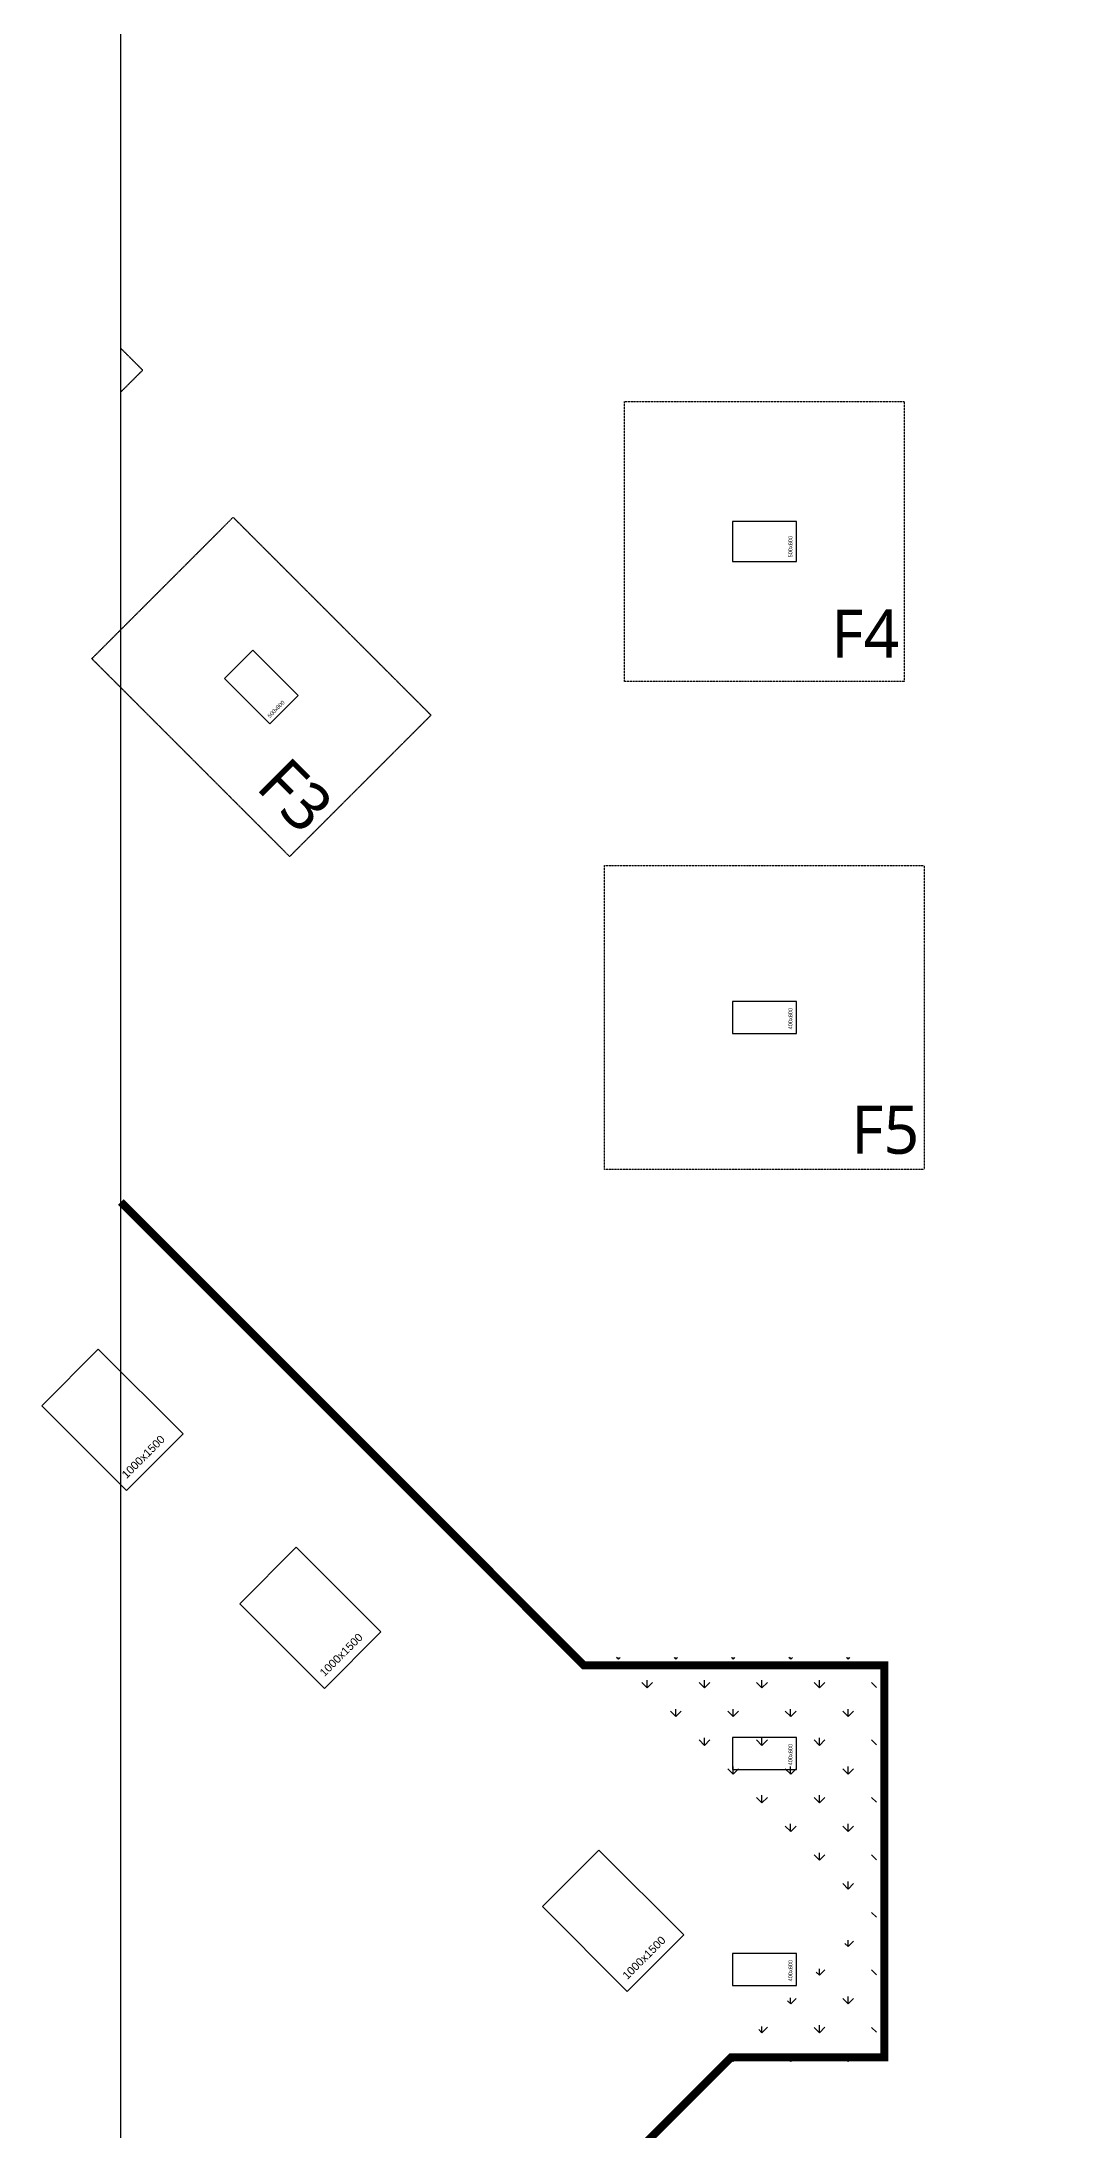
# Model space of a CAD drawing. Header units: millimetres. Extents: x 91591 to 1353697, y 75729 to 160586.
# Drawn here: x 1087242 to 1099954, y 115404 to 141510 of the extents above; entities that cross this region are included whole.
import ezdxf
from ezdxf.enums import TextEntityAlignment as Align

# ---------------------------------------------------------------- set-up
doc = ezdxf.new("R2010")
doc.units = ezdxf.units.MM
doc.linetypes.add('HID', pattern=[2.5, 1.5, -1])
doc.linetypes.add('HIDDEN', pattern=[0.375, 0.25, -0.125])
for name, color, linetype in [('-S_F', 7, 'Continuous'), ('-S_F_NAME', 7, 'Continuous'), ('8', 8, 'Continuous'), ('S-FND_OUTLINE_공동주택 기초', 1, 'HID'), ('S-HAT', 252, 'Continuous'), ('XR-지하주차장$0$AA-COL', 2, 'Continuous')]:
    doc.layers.add(name, color=color, linetype=linetype)
doc.styles.add('XR-지하주차장$0$Standard', font='arial.ttf')
doc.styles.add('맑은고딕', font='malgun.ttf')

# ---------------------------------------------------------------- blocks, each defined once
blk = doc.blocks.new('zw$D357')
at = {"layer": 'S-HAT'}
h = blk.add_hatch(dxfattribs=at)
h.set_pattern_fill('GRASS', color=256, scale=20)
h.set_pattern_definition([(90, (-142308.57, -108961.2), (-359.21, 359.21), [95.25, -623.17]), (45, (-142308.6, -108961.2), (-359.2102, 359.2102), [95.25, -412.75]), (135, (-142308.6, -108961.2), (-359.2102, -359.2102), [95.25, -412.75])])
h.paths.add_polyline_path([(-61297, -27896), (-62928, -29527), (-61010, -29527), (-61010, -24427), (-64766, -24427)])
at = {"layer": '-S_F', "linetype": 'HIDDEN', "lineweight": -3}
blk.add_lwpolyline([(-70457, -8065), (-70185, -8337), (-70457, -8609)], dxfattribs=at)
for points in [[(-64160, -8727), (-60660, -8727), (-60660, -12227), (-64160, -12227)], [(-69054, -10175), (-66579, -12650), (-68347, -14418), (-70821, -11943)], [(-64410, -14527), (-60410, -14527), (-60410, -18327), (-64410, -18327)]]:
    blk.add_lwpolyline(points, close=True, dxfattribs=at)
blk.add_lwpolyline([(-70457, 878), (0, 878), (0, -57059), (-70457, -57059)], close=True)
at = {"layer": 'S-FND_OUTLINE_공동주택 기초', "linetype": 'HIDDEN', "ltscale": 0.5, "const_width": 100}
blk.add_lwpolyline([(-70457, -18735), (-64666, -24527), (-60910, -24527), (-60910, -29427), (-62828, -29427), (-67240, -33839), (-66816, -34263), (-66816, -44067), (-65192, -45043), (-65630, -45771), (-61014, -48545), (-65008, -55192), (-70457, -55192)], dxfattribs=at)
at = {"layer": 'XR-지하주차장$0$AA-COL'}
for points in [[(-62010, -10727), (-62010, -10227), (-62810, -10227), (-62810, -10727)], [(-68594, -12757), (-68241, -12403), (-68806, -11837), (-69160, -12191)], [(-62010, -16627), (-62010, -16227), (-62810, -16227), (-62810, -16627)], [(-69679, -21634), (-70740, -20574), (-71447, -21281), (-70387, -22341)], [(-67205, -24109), (-68265, -23048), (-68972, -23756), (-67912, -24816)], [(-62010, -25827), (-62010, -25427), (-62810, -25427), (-62810, -25827)], [(-63418, -27896), (-64479, -26835), (-65186, -27542), (-64125, -28603)], [(-62010, -28527), (-62010, -28127), (-62810, -28127), (-62810, -28527)]]:
    blk.add_lwpolyline(points, close=True, dxfattribs=at)
at = {"layer": 'Defpoints', "style": 'XR-지하주차장$0$Standard'}
for s, height, rotation, p in [('500x800', 50, 90, (-62060, -10677)), ('500x800', 50, 45, (-68594, -12686)), ('400x800', 50, 90, (-62060, -16577)), ('1000x1500', 100, 45, (-70387, -22200)), ('1000x1500', 100, 45, (-67912, -24675)), ('400x800', 50, 90, (-62060, -25777)), ('1000x1500', 100, 45, (-64125, -28461)), ('400x800', 50, 90, (-62060, -28477))]:
    blk.add_text(s, height=height, rotation=rotation, dxfattribs=at).set_placement(p)

msp = doc.modelspace()

# ---------------------------------------------------------------- block references
at = {"layer": '8'}
msp.add_blockref('zw$D357', (1158689, 145741.8), dxfattribs=at)

# ---------------------------------------------------------------- texts
at = {"layer": '-S_F_NAME', "lineweight": -3, "style": '맑은고딕'}
for s, rotation, p in [('F4', 360, (1097539.9, 134110.1)), ('F3', 675, (1090417, 132090.5)), ('F5', 360, (1097789.9, 127910.1))]:
    msp.add_text(s, height=600, rotation=rotation, dxfattribs=at).set_placement(p, align=Align.MIDDLE_CENTER)

doc.saveas('drawing.dxf')
